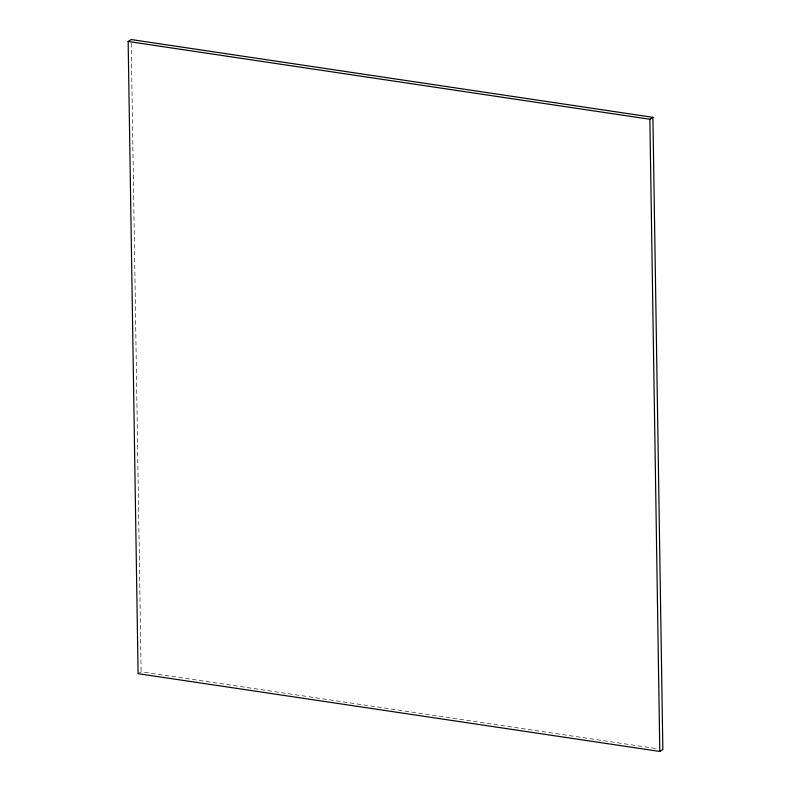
<?xml version="1.0" encoding="UTF-8"?>
<svg xmlns="http://www.w3.org/2000/svg" width="791" height="791" viewBox="0 0 791 791"><rect width="100%" height="100%" fill="white"/><g stroke="black" fill="none" stroke-linecap="round" stroke-linejoin="round"><path stroke-width="0.59" stroke-dasharray="3.96 2.97" d="M138.089 673.675L141.134 671.747L657.964 748.8M131.257 43.258L141.134 671.747"/><path stroke-width="1.19" d="M128.152 41.478L131.197 39.55L652.911 117.325L662.848 749.522L659.803 751.45L138.089 673.675L128.152 41.478L649.866 119.253L652.911 117.325M649.866 119.253L659.803 751.45"/></g></svg>
